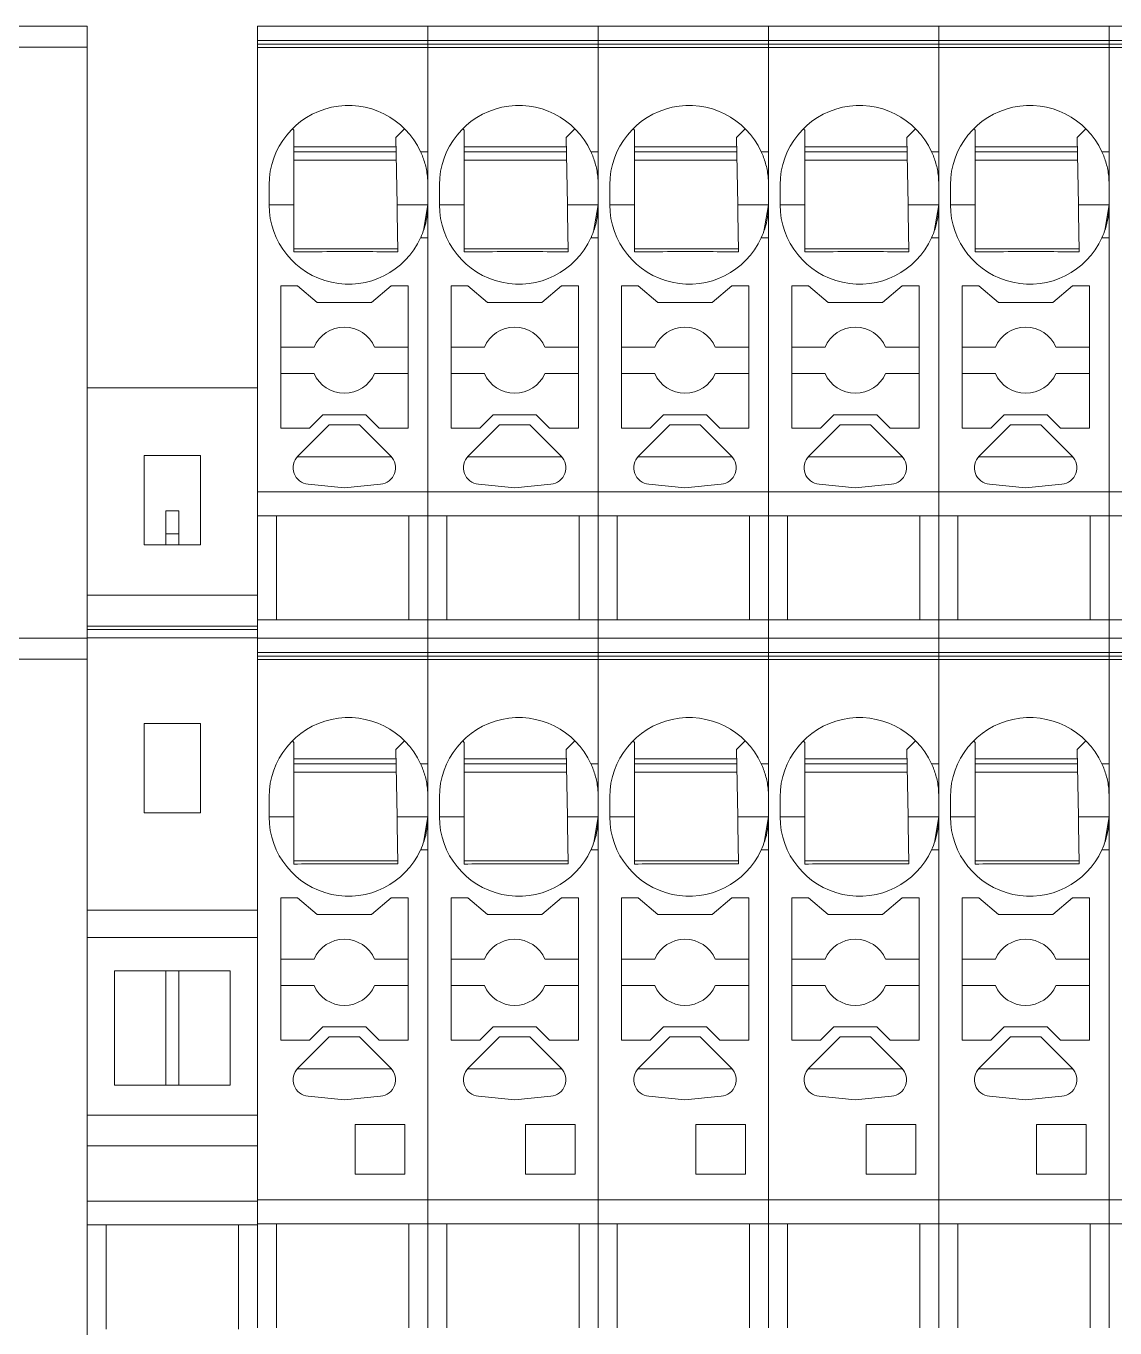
# Model space of a CAD drawing. Header units: millimetres. Extents: x 15 to 265, y 8 to 208.
# Drawn here: x 146.93 to 163.39, y 54.98 to 74.65 of the extents above; entities that cross this region are included whole.
import ezdxf

# ---------------------------------------------------------------- set-up
doc = ezdxf.new("R2010")
doc.units = ezdxf.units.MM

msp = doc.modelspace()

# ---------------------------------------------------------------- linework, layer by layer
at = {"color": 7, "linetype": 'Continuous', "lineweight": 15}
for p, q in [((146.755, 74.651), (147.855, 74.651)), ((147.855, 74.651), (147.855, 74.333)), ((153.005, 74.651), (150.43, 74.651)), ((150.43, 74.434), (150.43, 74.651)), ((153.005, 74.651), (153.005, 74.434)), ((155.58, 74.651), (153.005, 74.651)), ((158.155, 74.651), (155.58, 74.651)), ((155.58, 74.434), (155.58, 74.651)), ((160.73, 74.651), (158.155, 74.651)), ((158.155, 74.434), (158.155, 74.651)), ((160.73, 74.651), (160.73, 74.434)), ((163.305, 74.651), (160.73, 74.651)), ((165.88, 74.651), (163.305, 74.651)), ((163.305, 74.434), (163.305, 74.651)), ((153.005, 74.434), (150.43, 74.434)), ((150.43, 74.38), (150.43, 74.434)), ((150.43, 74.38), (153.005, 74.38)), ((150.43, 74.326), (150.43, 74.38)), ((153.005, 74.434), (153.005, 74.38)), ((155.58, 74.434), (153.005, 74.434)), ((153.005, 74.38), (153.005, 74.326)), ((153.005, 74.38), (155.58, 74.38)), ((158.155, 74.434), (155.58, 74.434)), ((155.58, 74.38), (155.58, 74.434)), ((155.58, 74.38), (158.155, 74.38)), ((155.58, 74.326), (155.58, 74.38)), ((160.73, 74.434), (158.155, 74.434)), ((158.155, 74.38), (158.155, 74.434)), ((158.155, 74.38), (160.73, 74.38)), ((158.155, 74.326), (158.155, 74.38)), ((160.73, 74.434), (160.73, 74.38)), ((163.305, 74.434), (160.73, 74.434)), ((160.73, 74.38), (160.73, 74.326)), ((160.73, 74.38), (163.305, 74.38)), ((165.88, 74.434), (163.305, 74.434)), ((163.305, 74.38), (163.305, 74.434)), ((163.305, 74.38), (165.88, 74.38)), ((163.305, 74.326), (163.305, 74.38)), ((146.755, 74.333), (147.855, 74.333)), ((147.855, 74.333), (147.855, 65.444)), ((150.43, 74.326), (153.005, 74.326)), ((150.43, 74.326), (150.43, 67.611)), ((153.005, 74.326), (153.005, 72.751)), ((153.005, 74.326), (155.58, 74.326)), ((153.005, 74.326), (153.005, 67.611)), ((155.58, 74.326), (158.155, 74.326)), ((155.58, 74.326), (155.58, 67.611)), ((155.58, 74.326), (155.58, 72.751)), ((158.155, 74.326), (160.73, 74.326)), ((158.155, 74.326), (158.155, 67.611)), ((158.155, 74.326), (158.155, 72.751)), ((160.73, 74.326), (160.73, 72.751)), ((160.73, 74.326), (163.305, 74.326)), ((160.73, 74.326), (160.73, 67.611)), ((163.305, 74.326), (165.88, 74.326)), ((163.305, 74.326), (163.305, 67.611)), ((163.305, 74.326), (163.305, 72.751)), ((150.956, 73.1), (150.98, 73.076)), ((150.98, 73.076), (150.98, 71.951)), ((152.653, 73.1), (152.521, 72.968)), ((153.531, 73.1), (153.555, 73.076)), ((153.555, 73.076), (153.555, 71.951)), ((155.228, 73.1), (155.096, 72.968)), ((156.106, 73.1), (156.13, 73.076)), ((156.13, 73.076), (156.13, 71.951)), ((157.803, 73.1), (157.671, 72.968)), ((158.681, 73.1), (158.705, 73.076)), ((158.705, 73.076), (158.705, 71.951)), ((160.378, 73.1), (160.246, 72.968)), ((161.256, 73.1), (161.28, 73.076)), ((161.28, 73.076), (161.28, 71.951)), ((162.953, 73.1), (162.821, 72.968)), ((152.524, 72.826), (150.98, 72.826)), ((152.539, 71.951), (152.521, 72.968)), ((155.099, 72.826), (153.555, 72.826)), ((155.114, 71.951), (155.096, 72.968)), ((157.674, 72.826), (156.13, 72.826)), ((157.689, 71.951), (157.671, 72.968)), ((160.249, 72.826), (158.705, 72.826)), ((160.264, 71.951), (160.246, 72.968)), ((162.824, 72.826), (161.28, 72.826)), ((162.839, 71.951), (162.821, 72.968)), ((152.525, 72.751), (150.98, 72.751)), ((150.98, 72.626), (152.527, 72.626)), ((153.005, 72.751), (152.896, 72.751)), ((155.1, 72.751), (153.555, 72.751)), ((153.555, 72.626), (155.102, 72.626)), ((155.58, 72.751), (155.471, 72.751)), ((157.675, 72.751), (156.13, 72.751)), ((156.13, 72.626), (157.677, 72.626)), ((158.155, 72.751), (158.046, 72.751)), ((160.25, 72.751), (158.705, 72.751)), ((158.705, 72.626), (160.252, 72.626)), ((160.73, 72.751), (160.621, 72.751)), ((162.825, 72.751), (161.28, 72.751)), ((161.28, 72.626), (162.827, 72.626)), ((163.305, 72.751), (163.196, 72.751)), ((150.605, 71.951), (150.605, 72.251)), ((153.18, 71.951), (153.18, 72.251)), ((155.755, 71.951), (155.755, 72.251)), ((158.33, 71.951), (158.33, 72.251)), ((160.905, 71.951), (160.905, 72.251)), ((150.605, 71.951), (150.98, 71.951)), ((152.539, 71.951), (153.005, 71.951)), ((152.94, 71.563), (153.005, 71.951)), ((153.18, 71.951), (153.555, 71.951)), ((155.114, 71.951), (155.58, 71.951)), ((155.509, 71.545), (155.58, 71.951)), ((155.755, 71.951), (156.13, 71.951)), ((157.689, 71.951), (158.155, 71.951)), ((158.084, 71.545), (158.155, 71.951)), ((158.33, 71.951), (158.705, 71.951)), ((160.264, 71.951), (160.73, 71.951)), ((160.659, 71.545), (160.73, 71.951)), ((160.905, 71.951), (161.28, 71.951)), ((162.839, 71.951), (163.305, 71.951)), ((163.24, 71.563), (163.305, 71.951)), ((153.005, 71.451), (152.896, 71.451)), ((153.005, 71.451), (153.005, 67.611)), ((155.58, 71.451), (155.471, 71.451)), ((155.58, 71.451), (155.58, 67.611)), ((158.155, 71.451), (158.046, 71.451)), ((158.155, 71.451), (158.155, 67.611)), ((160.73, 71.451), (160.621, 71.451)), ((160.73, 71.451), (160.73, 67.611)), ((163.305, 71.451), (163.196, 71.451)), ((163.305, 71.451), (163.305, 67.611)), ((150.98, 71.287), (152.555, 71.287)), ((153.555, 71.287), (155.13, 71.287)), ((156.13, 71.287), (157.705, 71.287)), ((158.705, 71.287), (160.28, 71.287)), ((161.28, 71.287), (162.855, 71.287)), ((151.035, 70.726), (150.78, 70.726)), ((150.78, 70.726), (150.78, 68.576)), ((151.333, 70.476), (151.035, 70.726)), ((152.449, 70.726), (152.151, 70.476)), ((152.705, 70.726), (152.449, 70.726)), ((152.705, 68.576), (152.705, 70.726)), ((153.61, 70.726), (153.355, 70.726)), ((153.355, 70.726), (153.355, 68.576)), ((153.908, 70.476), (153.61, 70.726)), ((155.024, 70.726), (154.726, 70.476)), ((155.28, 70.726), (155.024, 70.726)), ((155.28, 68.576), (155.28, 70.726)), ((156.185, 70.726), (155.93, 70.726)), ((155.93, 70.726), (155.93, 68.576)), ((156.483, 70.476), (156.185, 70.726)), ((157.599, 70.726), (157.301, 70.476)), ((157.855, 70.726), (157.599, 70.726)), ((157.855, 68.576), (157.855, 70.726)), ((158.76, 70.726), (158.505, 70.726)), ((158.505, 70.726), (158.505, 68.576)), ((159.058, 70.476), (158.76, 70.726)), ((160.174, 70.726), (159.876, 70.476)), ((160.43, 70.726), (160.174, 70.726)), ((160.43, 68.576), (160.43, 70.726)), ((161.335, 70.726), (161.08, 70.726)), ((161.08, 70.726), (161.08, 68.576)), ((161.633, 70.476), (161.335, 70.726)), ((162.749, 70.726), (162.451, 70.476)), ((163.005, 70.726), (162.749, 70.726)), ((163.005, 68.576), (163.005, 70.726)), ((152.151, 70.476), (151.333, 70.476)), ((154.726, 70.476), (153.908, 70.476)), ((157.301, 70.476), (156.483, 70.476)), ((159.876, 70.476), (159.058, 70.476)), ((162.451, 70.476), (161.633, 70.476)), ((150.78, 69.801), (151.284, 69.801)), ((152.705, 69.801), (152.201, 69.801)), ((153.355, 69.801), (153.859, 69.801)), ((155.28, 69.801), (154.776, 69.801)), ((155.93, 69.801), (156.434, 69.801)), ((157.855, 69.801), (157.351, 69.801)), ((158.505, 69.801), (159.009, 69.801)), ((160.43, 69.801), (159.926, 69.801)), ((161.08, 69.801), (161.584, 69.801)), ((163.005, 69.801), (162.501, 69.801)), ((151.284, 69.401), (150.78, 69.401)), ((152.705, 69.401), (152.201, 69.401)), ((153.859, 69.401), (153.355, 69.401)), ((155.28, 69.401), (154.776, 69.401)), ((156.434, 69.401), (155.93, 69.401)), ((157.855, 69.401), (157.351, 69.401)), ((159.009, 69.401), (158.505, 69.401)), ((160.43, 69.401), (159.926, 69.401)), ((161.584, 69.401), (161.08, 69.401)), ((163.005, 69.401), (162.501, 69.401)), ((150.43, 69.184), (147.855, 69.184)), ((151.215, 68.576), (151.415, 68.776)), ((151.415, 68.776), (152.069, 68.776)), ((152.069, 68.776), (152.269, 68.576)), ((153.79, 68.576), (153.99, 68.776)), ((153.99, 68.776), (154.644, 68.776)), ((154.644, 68.776), (154.844, 68.576)), ((156.365, 68.576), (156.565, 68.776)), ((156.565, 68.776), (157.219, 68.776)), ((157.219, 68.776), (157.419, 68.576)), ((158.94, 68.576), (159.14, 68.776)), ((159.14, 68.776), (159.794, 68.776)), ((159.794, 68.776), (159.994, 68.576)), ((161.515, 68.576), (161.715, 68.776)), ((161.715, 68.776), (162.369, 68.776)), ((162.369, 68.776), (162.569, 68.576)), ((150.78, 68.576), (151.215, 68.576)), ((151.514, 68.626), (151.041, 68.153)), ((151.514, 68.626), (151.971, 68.626)), ((152.334, 68.263), (151.971, 68.626)), ((152.269, 68.576), (152.705, 68.576)), ((153.355, 68.576), (153.79, 68.576)), ((154.089, 68.626), (153.616, 68.153)), ((154.089, 68.626), (154.546, 68.626)), ((154.909, 68.263), (154.546, 68.626)), ((154.844, 68.576), (155.28, 68.576)), ((155.93, 68.576), (156.365, 68.576)), ((156.664, 68.626), (156.191, 68.153)), ((156.664, 68.626), (157.121, 68.626)), ((157.484, 68.263), (157.121, 68.626)), ((157.419, 68.576), (157.855, 68.576)), ((158.505, 68.576), (158.94, 68.576)), ((159.239, 68.626), (158.766, 68.153)), ((159.239, 68.626), (159.696, 68.626)), ((160.059, 68.263), (159.696, 68.626)), ((159.994, 68.576), (160.43, 68.576)), ((161.08, 68.576), (161.515, 68.576)), ((161.814, 68.626), (161.341, 68.153)), ((161.814, 68.626), (162.271, 68.626)), ((162.634, 68.263), (162.271, 68.626)), ((162.569, 68.576), (163.005, 68.576)), ((148.717, 66.809), (148.717, 68.159)), ((148.717, 68.159), (149.567, 68.159)), ((149.567, 68.159), (149.567, 66.809)), ((151.031, 68.143), (152.454, 68.143)), ((152.444, 68.153), (152.334, 68.263)), ((153.606, 68.143), (155.029, 68.143)), ((155.019, 68.153), (154.909, 68.263)), ((156.181, 68.143), (157.604, 68.143)), ((157.594, 68.153), (157.484, 68.263)), ((158.756, 68.143), (160.179, 68.143)), ((160.169, 68.153), (160.059, 68.263)), ((161.331, 68.143), (162.754, 68.143)), ((162.744, 68.153), (162.634, 68.263)), ((151.194, 67.728), (151.742, 67.675)), ((151.742, 67.675), (152.291, 67.728)), ((153.769, 67.728), (154.317, 67.675)), ((154.317, 67.675), (154.866, 67.728)), ((156.344, 67.728), (156.892, 67.675)), ((156.892, 67.675), (157.441, 67.728)), ((158.919, 67.728), (159.467, 67.675)), ((159.467, 67.675), (160.016, 67.728)), ((161.494, 67.728), (162.042, 67.675)), ((162.042, 67.675), (162.591, 67.728)), ((150.43, 67.611), (153.005, 67.611)), ((150.43, 67.611), (150.43, 67.251)), ((153.005, 67.611), (153.005, 67.251)), ((153.005, 67.611), (155.58, 67.611)), ((155.58, 67.611), (158.155, 67.611)), ((155.58, 67.611), (155.58, 67.251)), ((158.155, 67.611), (160.73, 67.611)), ((158.155, 67.611), (158.155, 67.251)), ((160.73, 67.611), (160.73, 67.251)), ((160.73, 67.611), (163.305, 67.611)), ((163.305, 67.611), (165.88, 67.611)), ((163.305, 67.611), (163.305, 67.251)), ((149.242, 67.326), (149.042, 67.326)), ((149.042, 67.326), (149.042, 66.976)), ((149.242, 67.326), (149.242, 66.976)), ((150.43, 67.251), (153.005, 67.251)), ((150.43, 67.251), (150.43, 65.676)), ((150.717, 67.251), (150.717, 65.676)), ((152.717, 67.251), (152.717, 65.676)), ((153.005, 67.251), (153.005, 65.676)), ((153.005, 67.251), (155.58, 67.251)), ((153.292, 67.251), (153.292, 65.676)), ((155.292, 67.251), (155.292, 65.676)), ((155.58, 67.251), (158.155, 67.251)), ((155.58, 67.251), (155.58, 65.676)), ((155.867, 67.251), (155.867, 65.676)), ((157.867, 67.251), (157.867, 65.676)), ((158.155, 67.251), (160.73, 67.251)), ((158.155, 67.251), (158.155, 65.676)), ((158.442, 67.251), (158.442, 65.676)), ((160.442, 67.251), (160.442, 65.676)), ((160.73, 67.251), (160.73, 65.676)), ((160.73, 67.251), (163.305, 67.251)), ((161.017, 67.251), (161.017, 65.676)), ((163.017, 67.251), (163.017, 65.676)), ((163.305, 67.251), (165.88, 67.251)), ((163.305, 67.251), (163.305, 65.676)), ((149.042, 66.976), (149.242, 66.976)), ((149.042, 66.809), (149.042, 66.976)), ((149.242, 66.976), (149.242, 66.809)), ((149.567, 66.809), (148.717, 66.809)), ((147.855, 66.051), (150.43, 66.051)), ((150.43, 65.583), (147.855, 65.583)), ((150.43, 65.533), (147.855, 65.533)), ((153.005, 65.676), (150.43, 65.676)), ((150.43, 65.444), (150.43, 65.676)), ((153.005, 65.676), (153.005, 65.401)), ((155.58, 65.676), (153.005, 65.676)), ((158.155, 65.676), (155.58, 65.676)), ((155.58, 65.401), (155.58, 65.676)), ((160.73, 65.676), (158.155, 65.676)), ((158.155, 65.401), (158.155, 65.676)), ((160.73, 65.676), (160.73, 65.401)), ((163.305, 65.676), (160.73, 65.676)), ((165.88, 65.676), (163.305, 65.676)), ((163.305, 65.401), (163.305, 65.676)), ((146.755, 65.401), (147.855, 65.401)), ((147.855, 65.444), (147.855, 65.404)), ((150.43, 65.404), (147.855, 65.404)), ((147.855, 65.401), (147.855, 65.404)), ((147.855, 65.401), (147.855, 65.083)), ((150.43, 65.404), (150.43, 65.444)), ((150.43, 65.401), (150.43, 65.404)), ((153.005, 65.401), (150.43, 65.401)), ((150.43, 65.184), (150.43, 65.401)), ((153.005, 65.401), (153.005, 65.184)), ((155.58, 65.401), (153.005, 65.401)), ((158.155, 65.401), (155.58, 65.401)), ((155.58, 65.184), (155.58, 65.401)), ((160.73, 65.401), (158.155, 65.401)), ((158.155, 65.184), (158.155, 65.401)), ((160.73, 65.401), (160.73, 65.184)), ((163.305, 65.401), (160.73, 65.401)), ((165.88, 65.401), (163.305, 65.401)), ((163.305, 65.184), (163.305, 65.401)), ((153.005, 65.184), (150.43, 65.184)), ((150.43, 65.13), (150.43, 65.184)), ((150.43, 65.13), (153.005, 65.13)), ((150.43, 65.076), (150.43, 65.13)), ((153.005, 65.184), (153.005, 65.13)), ((155.58, 65.184), (153.005, 65.184)), ((153.005, 65.13), (153.005, 65.076)), ((153.005, 65.13), (155.58, 65.13)), ((158.155, 65.184), (155.58, 65.184)), ((155.58, 65.13), (155.58, 65.184)), ((155.58, 65.13), (158.155, 65.13)), ((155.58, 65.076), (155.58, 65.13)), ((160.73, 65.184), (158.155, 65.184)), ((158.155, 65.13), (158.155, 65.184)), ((158.155, 65.13), (160.73, 65.13)), ((158.155, 65.076), (158.155, 65.13)), ((160.73, 65.184), (160.73, 65.13)), ((163.305, 65.184), (160.73, 65.184)), ((160.73, 65.13), (160.73, 65.076)), ((160.73, 65.13), (163.305, 65.13)), ((165.88, 65.184), (163.305, 65.184)), ((163.305, 65.13), (163.305, 65.184)), ((163.305, 65.13), (165.88, 65.13)), ((163.305, 65.076), (163.305, 65.13)), ((146.755, 65.083), (147.855, 65.083)), ((147.855, 65.083), (147.855, 48.225)), ((150.43, 65.076), (153.005, 65.076)), ((150.43, 65.076), (150.43, 56.911)), ((153.005, 65.076), (153.005, 63.501)), ((153.005, 65.076), (155.58, 65.076)), ((153.005, 65.076), (153.005, 56.911)), ((155.58, 65.076), (158.155, 65.076)), ((155.58, 65.076), (155.58, 56.911)), ((155.58, 65.076), (155.58, 63.501)), ((158.155, 65.076), (160.73, 65.076)), ((158.155, 65.076), (158.155, 56.911)), ((158.155, 65.076), (158.155, 63.501)), ((160.73, 65.076), (160.73, 63.501)), ((160.73, 65.076), (163.305, 65.076)), ((160.73, 65.076), (160.73, 56.911)), ((163.305, 65.076), (165.88, 65.076)), ((163.305, 65.076), (163.305, 56.911)), ((163.305, 65.076), (163.305, 63.501)), ((148.717, 64.109), (149.567, 64.109)), ((148.717, 62.759), (148.717, 64.109)), ((149.567, 64.109), (149.567, 62.759)), ((150.956, 63.85), (150.98, 63.826)), ((150.98, 63.826), (150.98, 62.701)), ((152.653, 63.85), (152.521, 63.718)), ((153.531, 63.85), (153.555, 63.826)), ((153.555, 63.826), (153.555, 62.701)), ((155.228, 63.85), (155.096, 63.718)), ((156.106, 63.85), (156.13, 63.826)), ((156.13, 63.826), (156.13, 62.701)), ((157.803, 63.85), (157.671, 63.718)), ((158.681, 63.85), (158.705, 63.826)), ((158.705, 63.826), (158.705, 62.701)), ((160.378, 63.85), (160.246, 63.718)), ((161.256, 63.85), (161.28, 63.826)), ((161.28, 63.826), (161.28, 62.701)), ((162.953, 63.85), (162.821, 63.718)), ((152.524, 63.576), (150.98, 63.576)), ((152.539, 62.701), (152.521, 63.718)), ((155.099, 63.576), (153.555, 63.576)), ((155.114, 62.701), (155.096, 63.718)), ((157.674, 63.576), (156.13, 63.576)), ((157.689, 62.701), (157.671, 63.718)), ((160.249, 63.576), (158.705, 63.576)), ((160.264, 62.701), (160.246, 63.718)), ((162.824, 63.576), (161.28, 63.576)), ((162.839, 62.701), (162.821, 63.718)), ((152.525, 63.501), (150.98, 63.501)), ((150.98, 63.376), (152.527, 63.376)), ((153.005, 63.501), (152.896, 63.501)), ((155.1, 63.501), (153.555, 63.501)), ((153.555, 63.376), (155.102, 63.376)), ((155.58, 63.501), (155.471, 63.501)), ((157.675, 63.501), (156.13, 63.501)), ((156.13, 63.376), (157.677, 63.376)), ((158.155, 63.501), (158.046, 63.501)), ((160.25, 63.501), (158.705, 63.501)), ((158.705, 63.376), (160.252, 63.376)), ((160.73, 63.501), (160.621, 63.501)), ((162.825, 63.501), (161.28, 63.501)), ((161.28, 63.376), (162.827, 63.376)), ((163.305, 63.501), (163.196, 63.501)), ((150.605, 62.701), (150.605, 63.001)), ((153.005, 63.151), (152.994, 63.151)), ((153.18, 62.701), (153.18, 63.001)), ((155.58, 63.151), (155.569, 63.151)), ((155.755, 62.701), (155.755, 63.001)), ((158.155, 63.151), (158.144, 63.151)), ((158.33, 62.701), (158.33, 63.001)), ((160.73, 63.151), (160.719, 63.151)), ((160.905, 62.701), (160.905, 63.001)), ((163.305, 63.151), (163.294, 63.151)), ((149.567, 62.759), (148.717, 62.759)), ((150.605, 62.701), (150.98, 62.701)), ((152.539, 62.701), (153.005, 62.701)), ((152.94, 62.313), (153.005, 62.701)), ((153.18, 62.701), (153.555, 62.701)), ((155.114, 62.701), (155.58, 62.701)), ((155.515, 62.313), (155.58, 62.701)), ((155.755, 62.701), (156.13, 62.701)), ((157.689, 62.701), (158.155, 62.701)), ((158.09, 62.313), (158.155, 62.701)), ((158.33, 62.701), (158.705, 62.701)), ((160.264, 62.701), (160.73, 62.701)), ((160.665, 62.313), (160.73, 62.701)), ((160.905, 62.701), (161.28, 62.701)), ((162.839, 62.701), (163.305, 62.701)), ((163.24, 62.313), (163.305, 62.701)), ((153.005, 62.201), (152.896, 62.201)), ((153.005, 62.201), (153.005, 56.911)), ((155.58, 62.201), (155.471, 62.201)), ((155.58, 62.201), (155.58, 56.911)), ((158.155, 62.201), (158.046, 62.201)), ((158.155, 62.201), (158.155, 56.911)), ((160.73, 62.201), (160.621, 62.201)), ((160.73, 62.201), (160.73, 56.911)), ((163.305, 62.201), (163.196, 62.201)), ((163.305, 62.201), (163.305, 56.911)), ((150.98, 62.037), (152.555, 62.037)), ((153.555, 62.037), (155.13, 62.037)), ((156.13, 62.037), (157.705, 62.037)), ((158.705, 62.037), (160.28, 62.037)), ((161.28, 62.037), (162.855, 62.037)), ((151.035, 61.476), (150.78, 61.476)), ((150.78, 61.476), (150.78, 59.326)), ((151.333, 61.226), (151.035, 61.476)), ((152.449, 61.476), (152.151, 61.226)), ((152.705, 61.476), (152.449, 61.476)), ((152.705, 59.326), (152.705, 61.476)), ((153.61, 61.476), (153.355, 61.476)), ((153.355, 61.476), (153.355, 59.326)), ((153.908, 61.226), (153.61, 61.476)), ((155.024, 61.476), (154.726, 61.226)), ((155.28, 61.476), (155.024, 61.476)), ((155.28, 59.326), (155.28, 61.476)), ((156.185, 61.476), (155.93, 61.476)), ((155.93, 61.476), (155.93, 59.326)), ((156.483, 61.226), (156.185, 61.476)), ((157.599, 61.476), (157.301, 61.226)), ((157.855, 61.476), (157.599, 61.476)), ((157.855, 59.326), (157.855, 61.476)), ((158.76, 61.476), (158.505, 61.476)), ((158.505, 61.476), (158.505, 59.326)), ((159.058, 61.226), (158.76, 61.476)), ((160.174, 61.476), (159.876, 61.226)), ((160.43, 61.476), (160.174, 61.476)), ((160.43, 59.326), (160.43, 61.476)), ((161.335, 61.476), (161.08, 61.476)), ((161.08, 61.476), (161.08, 59.326)), ((161.633, 61.226), (161.335, 61.476)), ((162.749, 61.476), (162.451, 61.226)), ((163.005, 61.476), (162.749, 61.476)), ((163.005, 59.326), (163.005, 61.476)), ((147.855, 61.289), (150.43, 61.289)), ((152.151, 61.226), (151.333, 61.226)), ((154.726, 61.226), (153.908, 61.226)), ((157.301, 61.226), (156.483, 61.226)), ((159.876, 61.226), (159.058, 61.226)), ((162.451, 61.226), (161.633, 61.226)), ((147.855, 60.879), (150.43, 60.879)), ((151.284, 60.551), (150.78, 60.551)), ((152.201, 60.551), (152.705, 60.551)), ((153.859, 60.551), (153.355, 60.551)), ((154.776, 60.551), (155.28, 60.551)), ((156.434, 60.551), (155.93, 60.551)), ((157.351, 60.551), (157.855, 60.551)), ((159.009, 60.551), (158.505, 60.551)), ((159.926, 60.551), (160.43, 60.551)), ((161.584, 60.551), (161.08, 60.551)), ((162.501, 60.551), (163.005, 60.551)), ((148.267, 60.371), (150.017, 60.371)), ((148.267, 58.646), (148.267, 60.371)), ((149.042, 60.371), (149.042, 58.646)), ((149.242, 60.371), (149.242, 58.646)), ((150.017, 60.371), (150.017, 58.646)), ((151.284, 60.151), (150.78, 60.151)), ((152.705, 60.151), (152.201, 60.151)), ((153.859, 60.151), (153.355, 60.151)), ((155.28, 60.151), (154.776, 60.151)), ((156.434, 60.151), (155.93, 60.151)), ((157.855, 60.151), (157.351, 60.151)), ((159.009, 60.151), (158.505, 60.151)), ((160.43, 60.151), (159.926, 60.151)), ((161.584, 60.151), (161.08, 60.151)), ((163.005, 60.151), (162.501, 60.151)), ((151.215, 59.326), (151.415, 59.526)), ((151.415, 59.526), (152.069, 59.526)), ((152.069, 59.526), (152.269, 59.326)), ((153.79, 59.326), (153.99, 59.526)), ((153.99, 59.526), (154.644, 59.526)), ((154.644, 59.526), (154.844, 59.326)), ((156.365, 59.326), (156.565, 59.526)), ((156.565, 59.526), (157.219, 59.526)), ((157.219, 59.526), (157.419, 59.326)), ((158.94, 59.326), (159.14, 59.526)), ((159.14, 59.526), (159.794, 59.526)), ((159.794, 59.526), (159.994, 59.326)), ((161.515, 59.326), (161.715, 59.526)), ((161.715, 59.526), (162.369, 59.526)), ((162.369, 59.526), (162.569, 59.326)), ((150.78, 59.326), (151.215, 59.326)), ((151.514, 59.376), (151.041, 58.903)), ((151.514, 59.376), (151.971, 59.376)), ((152.334, 59.013), (151.971, 59.376)), ((152.269, 59.326), (152.705, 59.326)), ((153.355, 59.326), (153.79, 59.326)), ((154.089, 59.376), (153.616, 58.903)), ((154.089, 59.376), (154.546, 59.376)), ((154.909, 59.013), (154.546, 59.376)), ((154.844, 59.326), (155.28, 59.326)), ((155.93, 59.326), (156.365, 59.326)), ((156.664, 59.376), (156.191, 58.903)), ((156.664, 59.376), (157.121, 59.376)), ((157.484, 59.013), (157.121, 59.376)), ((157.419, 59.326), (157.855, 59.326)), ((158.505, 59.326), (158.94, 59.326)), ((159.239, 59.376), (158.766, 58.903)), ((159.239, 59.376), (159.696, 59.376)), ((160.059, 59.013), (159.696, 59.376)), ((159.994, 59.326), (160.43, 59.326)), ((161.08, 59.326), (161.515, 59.326)), ((161.814, 59.376), (161.341, 58.903)), ((161.814, 59.376), (162.271, 59.376)), ((162.634, 59.013), (162.271, 59.376)), ((162.569, 59.326), (163.005, 59.326)), ((151.031, 58.893), (152.454, 58.893)), ((152.444, 58.903), (152.334, 59.013)), ((153.606, 58.893), (155.029, 58.893)), ((155.019, 58.903), (154.909, 59.013)), ((156.181, 58.893), (157.604, 58.893)), ((157.594, 58.903), (157.484, 59.013)), ((158.756, 58.893), (160.179, 58.893)), ((160.169, 58.903), (160.059, 59.013)), ((161.331, 58.893), (162.754, 58.893)), ((162.744, 58.903), (162.634, 59.013)), ((150.017, 58.646), (148.267, 58.646)), ((151.194, 58.478), (151.742, 58.425)), ((151.742, 58.425), (152.291, 58.478)), ((153.769, 58.478), (154.317, 58.425)), ((154.317, 58.425), (154.866, 58.478)), ((156.344, 58.478), (156.892, 58.425)), ((156.892, 58.425), (157.441, 58.478)), ((158.919, 58.478), (159.467, 58.425)), ((159.467, 58.425), (160.016, 58.478)), ((161.494, 58.478), (162.042, 58.425)), ((162.042, 58.425), (162.591, 58.478)), ((150.43, 58.192), (147.855, 58.192)), ((152.655, 58.051), (151.905, 58.051)), ((151.905, 58.051), (151.905, 57.301)), ((152.655, 57.301), (152.655, 58.051)), ((155.23, 58.051), (154.48, 58.051)), ((154.48, 58.051), (154.48, 57.301)), ((155.23, 57.301), (155.23, 58.051)), ((157.805, 58.051), (157.055, 58.051)), ((157.055, 58.051), (157.055, 57.301)), ((157.805, 57.301), (157.805, 58.051)), ((160.38, 58.051), (159.63, 58.051)), ((159.63, 58.051), (159.63, 57.301)), ((160.38, 57.301), (160.38, 58.051)), ((162.955, 58.051), (162.205, 58.051)), ((162.205, 58.051), (162.205, 57.301)), ((162.955, 57.301), (162.955, 58.051)), ((147.855, 57.729), (150.43, 57.729)), ((151.905, 57.301), (152.655, 57.301)), ((154.48, 57.301), (155.23, 57.301)), ((157.055, 57.301), (157.805, 57.301)), ((159.63, 57.301), (160.38, 57.301)), ((162.205, 57.301), (162.955, 57.301)), ((150.43, 56.893), (147.855, 56.893)), ((150.43, 56.911), (153.005, 56.911)), ((150.43, 56.911), (150.43, 56.551)), ((153.005, 56.911), (153.005, 56.551)), ((153.005, 56.911), (155.58, 56.911)), ((155.58, 56.911), (158.155, 56.911)), ((155.58, 56.911), (155.58, 56.551)), ((158.155, 56.911), (160.73, 56.911)), ((158.155, 56.911), (158.155, 56.551)), ((160.73, 56.911), (160.73, 56.551)), ((160.73, 56.911), (163.305, 56.911)), ((163.305, 56.911), (165.88, 56.911)), ((163.305, 56.911), (163.305, 56.551)), ((147.855, 56.534), (150.43, 56.534)), ((148.142, 54.959), (148.142, 56.534)), ((150.142, 56.534), (150.142, 54.959)), ((150.43, 56.551), (153.005, 56.551)), ((150.43, 56.551), (150.43, 54.976)), ((150.717, 56.551), (150.717, 54.976)), ((152.717, 56.551), (152.717, 54.976)), ((153.005, 56.551), (153.005, 54.976)), ((153.005, 56.551), (155.58, 56.551)), ((153.292, 56.551), (153.292, 54.976)), ((155.292, 56.551), (155.292, 54.976)), ((155.58, 56.551), (158.155, 56.551)), ((155.58, 56.551), (155.58, 54.976)), ((155.867, 56.551), (155.867, 54.976)), ((157.867, 56.551), (157.867, 54.976)), ((158.155, 56.551), (160.73, 56.551)), ((158.155, 56.551), (158.155, 54.976)), ((158.442, 56.551), (158.442, 54.976)), ((160.442, 56.551), (160.442, 54.976)), ((160.73, 56.551), (160.73, 54.976)), ((160.73, 56.551), (163.305, 56.551)), ((161.017, 56.551), (161.017, 54.976)), ((163.017, 56.551), (163.017, 54.976)), ((163.305, 56.551), (165.88, 56.551)), ((163.305, 56.551), (163.305, 54.976))]:
    msp.add_line(p, q, dxfattribs=at)
for centre, radius, start, end in [((151.805, 72.251), 1.2, 24.6243, 180), ((154.38, 72.251), 1.2, 24.6243, 180), ((156.955, 72.251), 1.2, 24.6243, 180), ((159.53, 72.251), 1.2, 24.6243, 180), ((162.105, 72.251), 1.2, 24.6243, 180), ((151.805, 71.951), 1.2, 180, 335.3757), ((154.38, 71.951), 1.2, 180, 335.3757), ((156.955, 71.951), 1.2, 180, 335.3757), ((159.53, 71.951), 1.2, 180, 335.3757), ((162.105, 71.951), 1.2, 180, 335.3757), ((151.742, 69.601), 0.5, 23.5782, 156.4218), ((154.317, 69.601), 0.5, 23.5782, 156.4218), ((156.892, 69.601), 0.5, 23.5782, 156.4218), ((159.467, 69.601), 0.5, 23.5782, 156.4218), ((162.042, 69.601), 0.5, 23.5782, 156.4218), ((151.742, 69.601), 0.5, 203.5782, 336.4218), ((154.317, 69.601), 0.5, 203.5782, 336.4218), ((156.892, 69.601), 0.5, 203.5782, 336.4218), ((159.467, 69.601), 0.5, 203.5782, 336.4218), ((162.042, 69.601), 0.5, 203.5782, 336.4218), ((151.217, 67.976), 0.25, 135, 264.5597), ((152.267, 67.976), 0.25, 275.4403, 45), ((153.792, 67.976), 0.25, 135, 264.5597), ((154.842, 67.976), 0.25, 275.4403, 45), ((156.367, 67.976), 0.25, 135, 264.5597), ((157.417, 67.976), 0.25, 275.4403, 45), ((158.942, 67.976), 0.25, 135, 264.5597), ((159.992, 67.976), 0.25, 275.4403, 45), ((161.517, 67.976), 0.25, 135, 264.5597), ((162.567, 67.976), 0.25, 275.4403, 45), ((151.805, 63.001), 1.2, 24.6243, 180), ((154.38, 63.001), 1.2, 24.6243, 180), ((156.955, 63.001), 1.2, 24.6243, 180), ((159.53, 63.001), 1.2, 24.6243, 180), ((162.105, 63.001), 1.2, 24.6243, 180), ((151.805, 62.701), 1.2, 180, 335.3757), ((154.38, 62.701), 1.2, 180, 335.3757), ((156.955, 62.701), 1.2, 180, 335.3757), ((159.53, 62.701), 1.2, 180, 335.3757), ((162.105, 62.701), 1.2, 180, 335.3757), ((151.742, 60.351), 0.5, 23.5782, 156.4218), ((154.317, 60.351), 0.5, 23.5782, 156.4218), ((156.892, 60.351), 0.5, 23.5782, 156.4218), ((159.467, 60.351), 0.5, 23.5782, 156.4218), ((162.042, 60.351), 0.5, 23.5782, 156.4218), ((151.742, 60.351), 0.5, 203.5782, 336.4218), ((154.317, 60.351), 0.5, 203.5782, 336.4218), ((156.892, 60.351), 0.5, 203.5782, 336.4218), ((159.467, 60.351), 0.5, 203.5782, 336.4218), ((162.042, 60.351), 0.5, 203.5782, 336.4218), ((151.217, 58.726), 0.25, 135, 264.5597), ((152.267, 58.726), 0.25, 275.4403, 45), ((153.792, 58.726), 0.25, 135, 264.5597), ((154.842, 58.726), 0.25, 275.4403, 45), ((156.367, 58.726), 0.25, 135, 264.5597), ((157.417, 58.726), 0.25, 275.4403, 45), ((158.942, 58.726), 0.25, 135, 264.5597), ((159.992, 58.726), 0.25, 275.4403, 45), ((161.517, 58.726), 0.25, 135, 264.5597), ((162.567, 58.726), 0.25, 275.4403, 45)]:
    msp.add_arc(centre, radius, start, end, dxfattribs=at)
for points, knots in [([(152.896, 72.751), (152.919, 72.696), (152.962, 72.591), (152.999, 72.41), (153.003, 72.296), (153.005, 72.251)], [0, 0, 0, 0, 0.406693, 0.767315, 1, 1, 1, 1]), ([(155.471, 72.751), (155.494, 72.696), (155.537, 72.591), (155.574, 72.41), (155.578, 72.296), (155.58, 72.251)], [0, 0, 0, 0, 0.406693, 0.767315, 1, 1, 1, 1]), ([(158.046, 72.751), (158.069, 72.696), (158.112, 72.591), (158.149, 72.41), (158.153, 72.296), (158.155, 72.251)], [0, 0, 0, 0, 0.4066928, 0.7673147, 1, 1, 1, 1]), ([(160.621, 72.751), (160.644, 72.696), (160.687, 72.591), (160.724, 72.41), (160.728, 72.296), (160.73, 72.251)], [0, 0, 0, 0, 0.406693, 0.767315, 1, 1, 1, 1]), ([(163.196, 72.751), (163.219, 72.696), (163.262, 72.591), (163.299, 72.41), (163.303, 72.296), (163.305, 72.251)], [0, 0, 0, 0, 0.406693, 0.767315, 1, 1, 1, 1]), ([(150.98, 71.951), (150.98, 71.887), (150.98, 71.73), (150.98, 71.483), (150.98, 71.329), (150.98, 71.237)], [0, 0, 0, 0, 0.221485, 0.537532, 1, 1, 1, 1]), ([(152.551, 71.238), (152.549, 71.355), (152.546, 71.517), (152.542, 71.776), (152.54, 71.898), (152.539, 71.951)], [0, 0, 0, 0, 0.594686, 0.820984, 1, 1, 1, 1]), ([(153.005, 71.951), (153.002, 71.886), (152.995, 71.757), (152.951, 71.584), (152.914, 71.495), (152.896, 71.451)], [0, 0, 0, 0, 0.338397, 0.675497, 1, 1, 1, 1]), ([(153.555, 71.951), (153.555, 71.887), (153.555, 71.73), (153.555, 71.483), (153.555, 71.329), (153.555, 71.237)], [0, 0, 0, 0, 0.221485, 0.537532, 1, 1, 1, 1]), ([(155.126, 71.238), (155.124, 71.355), (155.121, 71.517), (155.117, 71.776), (155.115, 71.898), (155.114, 71.951)], [0, 0, 0, 0, 0.594686, 0.820984, 1, 1, 1, 1]), ([(155.58, 71.951), (155.577, 71.886), (155.57, 71.757), (155.526, 71.584), (155.489, 71.495), (155.471, 71.451)], [0, 0, 0, 0, 0.338397, 0.675497, 1, 1, 1, 1]), ([(156.13, 71.951), (156.13, 71.887), (156.13, 71.73), (156.13, 71.483), (156.13, 71.329), (156.13, 71.237)], [0, 0, 0, 0, 0.221485, 0.537532, 1, 1, 1, 1]), ([(157.701, 71.238), (157.699, 71.355), (157.696, 71.517), (157.692, 71.776), (157.69, 71.898), (157.689, 71.951)], [0, 0, 0, 0, 0.594686, 0.820984, 1, 1, 1, 1]), ([(158.155, 71.951), (158.152, 71.886), (158.145, 71.757), (158.101, 71.584), (158.064, 71.495), (158.046, 71.451)], [0, 0, 0, 0, 0.338397, 0.675497, 1, 1, 1, 1]), ([(158.705, 71.951), (158.705, 71.887), (158.705, 71.73), (158.705, 71.483), (158.705, 71.329), (158.705, 71.237)], [0, 0, 0, 0, 0.221485, 0.537532, 1, 1, 1, 1]), ([(160.276, 71.238), (160.274, 71.355), (160.271, 71.517), (160.267, 71.776), (160.265, 71.898), (160.264, 71.951)], [0, 0, 0, 0, 0.594686, 0.820984, 1, 1, 1, 1]), ([(160.73, 71.951), (160.727, 71.886), (160.72, 71.757), (160.676, 71.584), (160.639, 71.495), (160.621, 71.451)], [0, 0, 0, 0, 0.338397, 0.675497, 1, 1, 1, 1]), ([(161.28, 71.951), (161.28, 71.887), (161.28, 71.73), (161.28, 71.483), (161.28, 71.329), (161.28, 71.237)], [0, 0, 0, 0, 0.221485, 0.537532, 1, 1, 1, 1]), ([(162.851, 71.238), (162.849, 71.355), (162.846, 71.517), (162.842, 71.776), (162.84, 71.898), (162.839, 71.951)], [0, 0, 0, 0, 0.594686, 0.820984, 1, 1, 1, 1]), ([(163.305, 71.951), (163.302, 71.886), (163.295, 71.757), (163.251, 71.584), (163.214, 71.495), (163.196, 71.451)], [0, 0, 0, 0, 0.338397, 0.675497, 1, 1, 1, 1]), ([(150.98, 71.237), (151.13, 71.239), (151.316, 71.241), (151.619, 71.243), (151.777, 71.243), (151.947, 71.243), (152.24, 71.242), (152.416, 71.24), (152.551, 71.238)], [0, 0, 0, 0, 0.357293, 0.444287, 0.518254, 0.592604, 0.689691, 1, 1, 1, 1]), ([(153.555, 71.237), (153.705, 71.239), (153.891, 71.241), (154.194, 71.243), (154.352, 71.243), (154.522, 71.243), (154.815, 71.242), (154.991, 71.24), (155.126, 71.238)], [0, 0, 0, 0, 0.357293, 0.444287, 0.518254, 0.592604, 0.689691, 1, 1, 1, 1]), ([(156.13, 71.237), (156.28, 71.239), (156.466, 71.241), (156.769, 71.243), (156.927, 71.243), (157.097, 71.243), (157.39, 71.242), (157.566, 71.24), (157.701, 71.238)], [0, 0, 0, 0, 0.357293, 0.444287, 0.518254, 0.592604, 0.689691, 1, 1, 1, 1]), ([(158.705, 71.237), (158.855, 71.239), (159.041, 71.241), (159.344, 71.243), (159.502, 71.243), (159.672, 71.243), (159.965, 71.242), (160.141, 71.24), (160.276, 71.238)], [0, 0, 0, 0, 0.357293, 0.444287, 0.518254, 0.592604, 0.689691, 1, 1, 1, 1]), ([(161.28, 71.237), (161.43, 71.239), (161.616, 71.241), (161.919, 71.243), (162.077, 71.243), (162.247, 71.243), (162.54, 71.242), (162.716, 71.24), (162.851, 71.238)], [0, 0, 0, 0, 0.357293, 0.444287, 0.518254, 0.592604, 0.689691, 1, 1, 1, 1]), ([(152.896, 63.501), (152.919, 63.446), (152.962, 63.341), (152.999, 63.16), (153.003, 63.046), (153.005, 63.001)], [0, 0, 0, 0, 0.406693, 0.767315, 1, 1, 1, 1]), ([(155.471, 63.501), (155.494, 63.446), (155.537, 63.341), (155.574, 63.16), (155.578, 63.046), (155.58, 63.001)], [0, 0, 0, 0, 0.406693, 0.767315, 1, 1, 1, 1]), ([(158.046, 63.501), (158.069, 63.446), (158.112, 63.341), (158.149, 63.16), (158.153, 63.046), (158.155, 63.001)], [0, 0, 0, 0, 0.406693, 0.767315, 1, 1, 1, 1]), ([(160.621, 63.501), (160.644, 63.446), (160.687, 63.341), (160.724, 63.16), (160.728, 63.046), (160.73, 63.001)], [0, 0, 0, 0, 0.406693, 0.767315, 1, 1, 1, 1]), ([(163.196, 63.501), (163.219, 63.446), (163.262, 63.341), (163.299, 63.16), (163.303, 63.046), (163.305, 63.001)], [0, 0, 0, 0, 0.406693, 0.767315, 1, 1, 1, 1]), ([(150.98, 62.701), (150.98, 62.637), (150.98, 62.48), (150.98, 62.233), (150.98, 62.079), (150.98, 61.987)], [0, 0, 0, 0, 0.2214847, 0.5375323, 1, 1, 1, 1]), ([(152.551, 61.988), (152.549, 62.105), (152.546, 62.267), (152.542, 62.526), (152.54, 62.648), (152.539, 62.701)], [0, 0, 0, 0, 0.594686, 0.820984, 1, 1, 1, 1]), ([(153.005, 62.701), (153.002, 62.636), (152.995, 62.507), (152.951, 62.334), (152.914, 62.245), (152.896, 62.201)], [0, 0, 0, 0, 0.338397, 0.675497, 1, 1, 1, 1]), ([(153.555, 62.701), (153.555, 62.637), (153.555, 62.48), (153.555, 62.233), (153.555, 62.079), (153.555, 61.987)], [0, 0, 0, 0, 0.2214847, 0.5375323, 1, 1, 1, 1]), ([(155.126, 61.988), (155.124, 62.105), (155.121, 62.267), (155.117, 62.526), (155.115, 62.648), (155.114, 62.701)], [0, 0, 0, 0, 0.594686, 0.820984, 1, 1, 1, 1]), ([(155.58, 62.701), (155.577, 62.636), (155.57, 62.507), (155.526, 62.334), (155.489, 62.245), (155.471, 62.201)], [0, 0, 0, 0, 0.338397, 0.675497, 1, 1, 1, 1]), ([(156.13, 62.701), (156.13, 62.637), (156.13, 62.48), (156.13, 62.233), (156.13, 62.079), (156.13, 61.987)], [0, 0, 0, 0, 0.2214847, 0.5375323, 1, 1, 1, 1]), ([(157.701, 61.988), (157.699, 62.105), (157.696, 62.267), (157.692, 62.526), (157.69, 62.648), (157.689, 62.701)], [0, 0, 0, 0, 0.594686, 0.820984, 1, 1, 1, 1]), ([(158.155, 62.701), (158.152, 62.636), (158.145, 62.507), (158.101, 62.334), (158.064, 62.245), (158.046, 62.201)], [0, 0, 0, 0, 0.338397, 0.675497, 1, 1, 1, 1]), ([(158.705, 62.701), (158.705, 62.637), (158.705, 62.48), (158.705, 62.233), (158.705, 62.079), (158.705, 61.987)], [0, 0, 0, 0, 0.2214847, 0.5375323, 1, 1, 1, 1]), ([(160.276, 61.988), (160.274, 62.105), (160.271, 62.267), (160.267, 62.526), (160.265, 62.648), (160.264, 62.701)], [0, 0, 0, 0, 0.594686, 0.820984, 1, 1, 1, 1]), ([(160.73, 62.701), (160.727, 62.636), (160.72, 62.507), (160.676, 62.334), (160.639, 62.245), (160.621, 62.201)], [0, 0, 0, 0, 0.338397, 0.675497, 1, 1, 1, 1]), ([(161.28, 62.701), (161.28, 62.637), (161.28, 62.48), (161.28, 62.233), (161.28, 62.079), (161.28, 61.987)], [0, 0, 0, 0, 0.2214847, 0.5375323, 1, 1, 1, 1]), ([(162.851, 61.988), (162.849, 62.105), (162.846, 62.267), (162.842, 62.526), (162.84, 62.648), (162.839, 62.701)], [0, 0, 0, 0, 0.594686, 0.820984, 1, 1, 1, 1]), ([(163.305, 62.701), (163.302, 62.636), (163.295, 62.507), (163.251, 62.334), (163.214, 62.245), (163.196, 62.201)], [0, 0, 0, 0, 0.338397, 0.675497, 1, 1, 1, 1]), ([(150.98, 61.987), (151.13, 61.989), (151.316, 61.991), (151.619, 61.993), (151.777, 61.993), (151.947, 61.993), (152.24, 61.992), (152.416, 61.99), (152.551, 61.988)], [0, 0, 0, 0, 0.357293, 0.444287, 0.518254, 0.592604, 0.689691, 1, 1, 1, 1]), ([(153.555, 61.987), (153.705, 61.989), (153.891, 61.991), (154.194, 61.993), (154.352, 61.993), (154.522, 61.993), (154.815, 61.992), (154.991, 61.99), (155.126, 61.988)], [0, 0, 0, 0, 0.357293, 0.444287, 0.518254, 0.592604, 0.689691, 1, 1, 1, 1]), ([(156.13, 61.987), (156.28, 61.989), (156.466, 61.991), (156.769, 61.993), (156.927, 61.993), (157.097, 61.993), (157.39, 61.992), (157.566, 61.99), (157.701, 61.988)], [0, 0, 0, 0, 0.357293, 0.444287, 0.518254, 0.592604, 0.689691, 1, 1, 1, 1]), ([(158.705, 61.987), (158.855, 61.989), (159.041, 61.991), (159.344, 61.993), (159.502, 61.993), (159.672, 61.993), (159.965, 61.992), (160.141, 61.99), (160.276, 61.988)], [0, 0, 0, 0, 0.357293, 0.444287, 0.518254, 0.592604, 0.689691, 1, 1, 1, 1]), ([(161.28, 61.987), (161.43, 61.989), (161.616, 61.991), (161.919, 61.993), (162.077, 61.993), (162.247, 61.993), (162.54, 61.992), (162.716, 61.99), (162.851, 61.988)], [0, 0, 0, 0, 0.357293, 0.444287, 0.518254, 0.592604, 0.689691, 1, 1, 1, 1])]:
    msp.add_open_spline(points, degree=3, knots=knots, dxfattribs=at)

doc.saveas('drawing.dxf')
